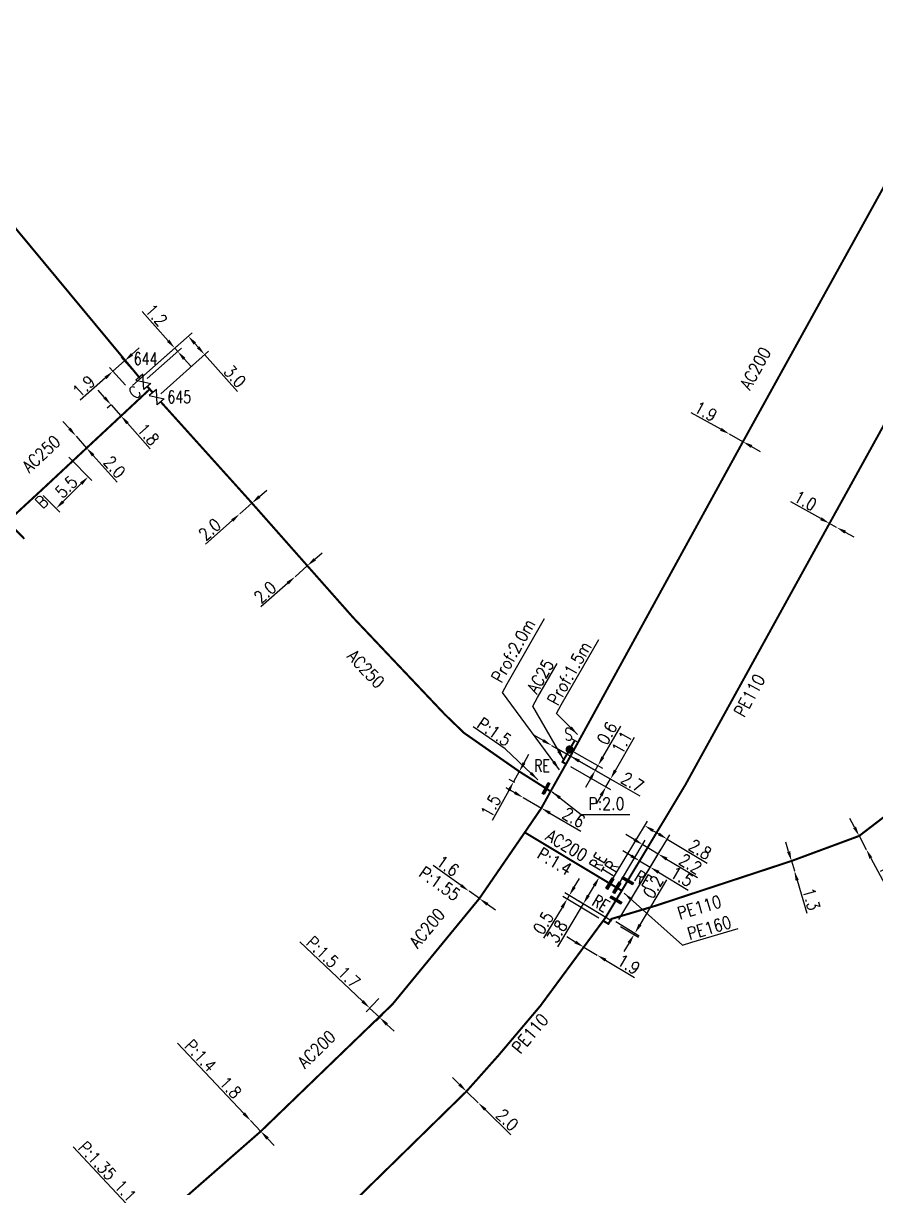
# Model space of a CAD drawing. Header units: millimetres. Extents: x 138988 to 140002, y 128990 to 130001.
# Drawn here: x 139386.3 to 139490.1, y 129332.5 to 129474.3 of the extents above; entities that cross this region are included whole.
import ezdxf
from ezdxf.enums import TextEntityAlignment as Align

# ---------------------------------------------------------------- set-up
doc = ezdxf.new("R2010")
doc.units = ezdxf.units.MM
doc.header["$PDMODE"] = 34
doc.linetypes.add('L_25_AP', pattern=[2000, 1000, 1000])
doc.linetypes.add('L_25_PE', pattern=[2000, 1000, 1000])
doc.layers.get('0').update_dxf_attribs({"linetype": 'CONTINUOUS'})
doc.layers.get('Defpoints').update_dxf_attribs({"linetype": 'CONTINUOUS'})
for name, color, linetype in [('L_150', 1, 'CONTINUOUS'), ('L_300', 7, 'CONTINUOUS'), ('L_340', 7, 'CONTINUOUS')]:
    doc.layers.add(name, color=color, linetype=linetype)
doc.styles.add('G_ROMANS', font='ROMANS.SHX', dxfattribs={"width": 0.75})
doc.styles.get("Standard").update_dxf_attribs({"font": 'romans.shx', "width": 0.85})
doc.dimstyles.get("Standard").update_dxf_attribs({"dimtxt": 1.5, "dimasz": 1.2, "dimexe": 0.625, "dimexo": 0.625, "dimgap": 0.25, "dimtad": 1, "dimdec": 1, "dimzin": 0, "dimdsep": 46, "dimtxsty": 'Standard', "dimcen": -0.5, "dimadec": 0, "dimazin": 0, "dimtfac": 1, "dimtdec": 1, "dimtmove": 0, "dimatfit": 3, "dimfxl": 0, "dimtolj": 1, "dimtzin": 0, "dimarcsym": 0})

# ---------------------------------------------------------------- blocks, each defined once
blk = doc.blocks.new('*D387')
at = {"layer": 'Defpoints', "color": 0, "linetype": 'Continuous', "transparency": 16777216}
for p in [(139447.21, 129379.97), (139447.21, 129379.97), (139449.41, 129378.69)]:
    blk.add_point(p, dxfattribs=at)
at = {"layer": 'L_150', "color": 0, "linetype": 'Continuous', "lineweight": -2, "transparency": 16777216}
for p, q in [((139446.17, 129380.57), (139445.13, 129381.17)), ((139447.21, 129379.97), (139449.41, 129378.69)), ((139450.45, 129378.09), (139454.23, 129375.89))]:
    blk.add_line(p, q, dxfattribs=at)
at = {"layer": 'L_150', "color": 0, "linetype": 'Continuous', "transparency": 16777216}
for points in [[(139446.27, 129380.74), (139446.07, 129380.4), (139447.21, 129379.97)], [(139450.55, 129378.26), (139450.35, 129377.91), (139449.41, 129378.69)]]:
    blk.add_solid(points, dxfattribs=at)
at = {"layer": 'L_150', "color": 0, "linetype": 'Continuous', "transparency": 16777216, "insert": (139453.36, 129377.55), "char_height": 1.5, "attachment_point": 5, "rotation": 329.9024}
blk.add_mtext('\\A1;2.6', dxfattribs=at)
blk = doc.blocks.new('*D389')
at = {"layer": 'Defpoints', "color": 0, "linetype": 'Continuous', "transparency": 16777216}
for p in [(139440.6, 129368.58), (139440.6, 129368.58), (139441.86, 129367.68)]:
    blk.add_point(p, dxfattribs=at)
at = {"layer": 'L_150', "color": 0, "linetype": 'Continuous', "lineweight": -2, "transparency": 16777216}
for p, q in [((139439.63, 129369.28), (139436.22, 129371.71)), ((139441.86, 129367.68), (139440.6, 129368.58)), ((139442.84, 129366.98), (139443.82, 129366.28))]:
    blk.add_line(p, q, dxfattribs=at)
at = {"layer": 'L_150', "color": 0, "linetype": 'Continuous', "transparency": 16777216}
for points in [[(139439.74, 129369.44), (139439.51, 129369.11), (139440.6, 129368.58)], [(139442.96, 129367.14), (139442.73, 129366.82), (139441.86, 129367.68)]]:
    blk.add_solid(points, dxfattribs=at)
at = {"layer": 'L_150', "color": 0, "linetype": 'Continuous', "transparency": 16777216, "insert": (139438.02, 129371.66), "char_height": 1.5, "attachment_point": 5, "rotation": 324.4654}
blk.add_mtext('\\A1;1.6', dxfattribs=at)
blk = doc.blocks.new('L_340_20')
at = {"linetype": 'Continuous'}
blk.add_hatch(color=0, dxfattribs=at).paths.add_polyline_path([(0.125, 0.75), (-0.125, 0.75), (-0.125, -0.75), (0.125, -0.75)])
at = {"color": 0, "linetype": 'Continuous'}
blk.add_lwpolyline([(-0.125, 0.75), (0.125, 0.75), (0.125, -0.75), (-0.125, -0.75)], close=True, dxfattribs=at)
at = {"color": 0, "linetype": 'Continuous', "width": 0.75}
for tag, height, flags, p in [('RE', 1.5, 8, (0, 3)), ('DEF_LEG', 1.2, 3, (0, -5)), ('DEF_COUP', 1.2, 3, (0, -7.5)), ('DEF_TYPE', 1.2, 3, (0, -10))]:
    blk.add_attdef(tag, text='', height=height, dxfattribs=dict(at, flags=flags)).set_placement(p, align=Align.MIDDLE)
blk = doc.blocks.new('*D390')
at = {"layer": 'Defpoints', "color": 0, "linetype": 'Continuous', "transparency": 16777216}
for p in [(139450.66, 129386.33), (139450.66, 129386.33), (139452.96, 129385.02)]:
    blk.add_point(p, dxfattribs=at)
at = {"layer": 'L_150', "color": 0, "linetype": 'Continuous', "lineweight": -2, "transparency": 16777216}
for p, q in [((139449.62, 129386.93), (139448.57, 129387.52)), ((139450.66, 129386.33), (139452.96, 129385.02)), ((139454, 129384.42), (139461.4, 129380.2))]:
    blk.add_line(p, q, dxfattribs=at)
at = {"layer": 'L_150', "color": 0, "linetype": 'Continuous', "transparency": 16777216}
for points in [[(139449.72, 129387.1), (139449.52, 129386.75), (139450.66, 129386.33)], [(139454.1, 129384.6), (139453.9, 129384.25), (139452.96, 129385.02)]]:
    blk.add_solid(points, dxfattribs=at)
at = {"layer": 'L_150', "color": 0, "linetype": 'Continuous', "transparency": 16777216, "insert": (139460.52, 129381.85), "char_height": 1.5, "attachment_point": 5, "rotation": 330.2748}
blk.add_mtext('\\A1;2.7', dxfattribs=at)
blk = doc.blocks.new('L_300_11')
at = {"color": 0, "linetype": 'Continuous', "const_width": 0.497, "flags": 128}
blk.add_lwpolyline([(-0.25, 0, 1), (0.25, 0, 1)], format="xyb", close=True, dxfattribs=at)
at = {"color": 0, "linetype": 'Continuous', "style": 'G_ROMANS', "width": 0.75}
blk.add_text('S', height=1.5, dxfattribs=at).set_placement((0, 1.85), align=Align.MIDDLE)
at = {"color": 0, "linetype": 'Continuous', "width": 0.75, "flags": 3}
for tag, p in [('DEF_LEG', (0, -5)), ('DEF_COUP', (0, -7.5)), ('DEF_TYPE', (0, -10))]:
    blk.add_attdef(tag, text='', height=1.2, dxfattribs=at).set_placement(p, align=Align.MIDDLE)
blk = doc.blocks.new('*D391')
at = {"layer": 'Defpoints', "color": 0, "linetype": 'Continuous', "transparency": 16777216}
for p in [(139459.2, 129368.63), (139454.51, 129367.02), (139458.52, 129364.6)]:
    blk.add_point(p, dxfattribs=at)
at = {"layer": 'L_150', "color": 0, "linetype": 'Continuous', "lineweight": -2, "transparency": 16777216}
for p, q in [((139458.66, 129368.96), (139455.93, 129370.6)), ((139455.85, 129369.25), (139455.13, 129368.05)), ((139457.99, 129364.93), (139453.98, 129367.34)), ((139454.51, 129367.02), (139451.36, 129361.78))]:
    blk.add_line(p, q, dxfattribs=at)
at = {"layer": 'L_150', "color": 0, "linetype": 'Continuous', "transparency": 16777216}
for points in [[(139455.68, 129369.35), (139456.02, 129369.14), (139456.47, 129370.27)], [(139454.96, 129368.15), (139455.3, 129367.94), (139454.51, 129367.02)]]:
    blk.add_solid(points, dxfattribs=at)
at = {"layer": 'L_150', "color": 0, "linetype": 'Continuous', "transparency": 16777216, "insert": (139451.32, 129363.65), "char_height": 1.5, "attachment_point": 5, "rotation": 58.9842}
blk.add_mtext('\\A1;3.8', dxfattribs=at)
blk = doc.blocks.new('*D392')
at = {"layer": 'Defpoints', "color": 0, "linetype": 'Continuous', "transparency": 16777216}
for p in [(139462.66, 129371.49), (139457.24, 129365.38), (139458.52, 129364.6)]:
    blk.add_point(p, dxfattribs=at)
at = {"layer": 'L_150', "color": 0, "linetype": 'Continuous', "lineweight": -2, "transparency": 16777216}
for p, q in [((139457.56, 129365.91), (139461.7, 129372.79)), ((139460.35, 129372.88), (139459.32, 129373.49)), ((139458.85, 129365.14), (139462.98, 129372.02)), ((139461.38, 129372.26), (139462.66, 129371.49)), ((139463.69, 129370.87), (139467.28, 129368.71))]:
    blk.add_line(p, q, dxfattribs=at)
at = {"layer": 'L_150', "color": 0, "linetype": 'Continuous', "transparency": 16777216}
for points in [[(139460.45, 129373.05), (139460.25, 129372.71), (139461.38, 129372.26)], [(139463.79, 129371.04), (139463.59, 129370.7), (139462.66, 129371.49)]]:
    blk.add_solid(points, dxfattribs=at)
at = {"layer": 'L_150', "color": 0, "linetype": 'Continuous', "transparency": 16777216, "insert": (139466.52, 129370.34), "char_height": 1.5, "attachment_point": 5, "rotation": 328.9842}
blk.add_mtext('\\A1;1.5', dxfattribs=at)
blk = doc.blocks.new('*D393')
at = {"layer": 'Defpoints', "color": 0, "linetype": 'Continuous', "transparency": 16777216}
for p in [(139464.73, 129374.92), (139457.75, 129369.5), (139458.52, 129364.6)]:
    blk.add_point(p, dxfattribs=at)
at = {"layer": 'L_340', "color": 0, "linetype": 'Continuous', "lineweight": -2, "transparency": 16777216}
for p, q in [((139458.07, 129370.04), (139462.32, 129377.1)), ((139463.02, 129375.94), (139463.7, 129375.54)), ((139458.85, 129365.14), (139465.05, 129375.45)), ((139464.73, 129374.92), (139469.6, 129371.99))]:
    blk.add_line(p, q, dxfattribs=at)
at = {"layer": 'L_340', "color": 0, "linetype": 'Continuous', "transparency": 16777216}
for points in [[(139463.12, 129376.11), (139462.92, 129375.77), (139461.99, 129376.56)], [(139463.8, 129375.71), (139463.6, 129375.37), (139464.73, 129374.92)]]:
    blk.add_solid(points, dxfattribs=at)
at = {"layer": 'L_340', "color": 0, "linetype": 'Continuous', "transparency": 16777216, "insert": (139468.76, 129373.66), "char_height": 1.5, "attachment_point": 5, "rotation": 328.9842}
blk.add_mtext('\\A1;2.8', dxfattribs=at)
blk = doc.blocks.new('*D394')
at = {"layer": 'Defpoints', "color": 0, "linetype": 'Continuous', "transparency": 16777216}
for p in [(139463.64, 129373.11), (139458.6, 129368.99), (139458.52, 129364.6)]:
    blk.add_point(p, dxfattribs=at)
at = {"layer": 'L_340', "color": 0, "linetype": 'Continuous', "lineweight": -2, "transparency": 16777216}
for p, q in [((139458.92, 129369.53), (139462.07, 129374.78)), ((139460.72, 129374.86), (139459.7, 129375.48)), ((139461.75, 129374.24), (139463.64, 129373.11)), ((139458.85, 129365.14), (139463.96, 129373.64)), ((139464.67, 129372.49), (139468.41, 129370.24))]:
    blk.add_line(p, q, dxfattribs=at)
at = {"layer": 'L_340', "color": 0, "linetype": 'Continuous', "transparency": 16777216}
for points in [[(139460.83, 129375.03), (139460.62, 129374.69), (139461.75, 129374.24)], [(139464.77, 129372.66), (139464.56, 129372.32), (139463.64, 129373.11)]]:
    blk.add_solid(points, dxfattribs=at)
at = {"layer": 'L_340', "color": 0, "linetype": 'Continuous', "transparency": 16777216, "insert": (139467.57, 129371.91), "char_height": 1.5, "attachment_point": 5, "rotation": 328.9842}
blk.add_mtext('\\A1;2.2', dxfattribs=at)
blk = doc.blocks.new('L_340_19')
at = {"linetype": 'Continuous'}
blk.add_hatch(color=0, dxfattribs=at).paths.add_polyline_path([(0.125, 0.75), (-0.125, 0.75), (-0.125, -0.75), (0.125, -0.75)])
at = {"color": 0, "linetype": 'Continuous'}
blk.add_lwpolyline([(-0.125, 0.75), (0.125, 0.75), (0.125, -0.75), (-0.125, -0.75)], close=True, dxfattribs=at)
at = {"color": 0, "linetype": 'Continuous', "width": 0.75}
for tag, height, flags, p in [('TR', 1.5, 8, (0, 3)), ('DEF_LEG', 1.2, 3, (0, -5)), ('DEF_COUP', 1.2, 3, (0, -7.5)), ('DEF_TYPE', 1.2, 3, (0, -10))]:
    blk.add_attdef(tag, text='', height=height, dxfattribs=dict(at, flags=flags)).set_placement(p, align=Align.MIDDLE)
blk = doc.blocks.new('*D395')
at = {"layer": 'Defpoints', "color": 0, "linetype": 'Continuous', "transparency": 16777216}
for p in [(139454.57, 129361.76), (139456.2, 129360.79), (139456.2, 129360.79)]:
    blk.add_point(p, dxfattribs=at)
at = {"layer": 'L_150', "color": 0, "linetype": 'Continuous', "lineweight": -2, "transparency": 16777216}
for p, q in [((139453.54, 129362.38), (139452.52, 129363)), ((139454.57, 129361.76), (139456.2, 129360.79)), ((139457.23, 129360.17), (139460.77, 129358.04))]:
    blk.add_line(p, q, dxfattribs=at)
at = {"layer": 'L_150', "color": 0, "linetype": 'Continuous', "transparency": 16777216}
for points in [[(139453.65, 129362.55), (139453.44, 129362.21), (139454.57, 129361.76)], [(139457.33, 129360.34), (139457.13, 129360), (139456.2, 129360.79)]]:
    blk.add_solid(points, dxfattribs=at)
at = {"layer": 'L_150', "color": 0, "linetype": 'Continuous', "transparency": 16777216, "insert": (139460.03, 129359.66), "char_height": 1.5, "attachment_point": 5, "rotation": 329.0312}
blk.add_mtext('\\A1;1.9', dxfattribs=at)
blk = doc.blocks.new('*D396')
at = {"layer": 'Defpoints', "color": 0, "linetype": 'Continuous', "transparency": 16777216}
for p in [(139452.8, 129368.04), (139456.94, 129364.97), (139458.52, 129364.6)]:
    blk.add_point(p, dxfattribs=at)
at = {"layer": 'L_150', "color": 0, "linetype": 'Continuous', "lineweight": -2, "transparency": 16777216}
for p, q in [((139453.42, 129369.07), (139454.04, 129370.1)), ((139456.41, 129365.29), (139452.01, 129367.94)), ((139457.99, 129364.93), (139452.27, 129368.37)), ((139452.8, 129368.04), (139452.55, 129367.61)), ((139451.93, 129366.59), (139449.68, 129362.84))]:
    blk.add_line(p, q, dxfattribs=at)
at = {"layer": 'L_150', "color": 0, "linetype": 'Continuous', "transparency": 16777216}
for points in [[(139453.25, 129369.17), (139453.59, 129368.97), (139452.8, 129368.04)], [(139451.76, 129366.69), (139452.1, 129366.48), (139452.55, 129367.61)]]:
    blk.add_solid(points, dxfattribs=at)
at = {"layer": 'L_150', "color": 0, "linetype": 'Continuous', "transparency": 16777216, "insert": (139449.64, 129364.71), "char_height": 1.5, "attachment_point": 5, "rotation": 58.9842}
blk.add_mtext('\\A1;0.5', dxfattribs=at)
blk = doc.blocks.new('*D397')
at = {"layer": 'Defpoints', "color": 0, "linetype": 'Continuous', "transparency": 16777216}
for p in [(139457.93, 129365.19), (139458.52, 129364.6), (139460.7, 129363.29)]:
    blk.add_point(p, dxfattribs=at)
at = {"layer": 'L_150', "color": 0, "linetype": 'Continuous', "lineweight": -2, "transparency": 16777216}
for p, q in [((139461.43, 129364.49), (139464.7, 129369.94)), ((139458.47, 129364.87), (139461.34, 129363.14)), ((139459.06, 129364.28), (139461.24, 129362.97)), ((139460.7, 129363.29), (139460.81, 129363.47)), ((139460.09, 129362.27), (139459.47, 129361.24))]:
    blk.add_line(p, q, dxfattribs=at)
at = {"layer": 'L_150', "color": 0, "linetype": 'Continuous', "transparency": 16777216}
for points in [[(139461.25, 129364.6), (139461.6, 129364.39), (139460.81, 129363.47)], [(139459.91, 129362.37), (139460.26, 129362.16), (139460.7, 129363.29)]]:
    blk.add_solid(points, dxfattribs=at)
at = {"layer": 'L_150', "color": 0, "linetype": 'Continuous', "transparency": 16777216, "insert": (139463.03, 129369.1), "char_height": 1.5, "attachment_point": 5, "rotation": 58.9842}
blk.add_mtext('\\A1;0.2', dxfattribs=at)
blk = doc.blocks.new('*D512')
at = {"layer": 'Defpoints', "color": 0, "linetype": 'Continuous', "transparency": 16777216}
for p in [(139472.31, 129424.25), (139472.31, 129424.25), (139473.96, 129423.32)]:
    blk.add_point(p, dxfattribs=at)
at = {"layer": 'L_150', "color": 0, "linetype": 'Continuous', "lineweight": -2, "transparency": 16777216}
for p, q in [((139471.26, 129424.83), (139467.66, 129426.85)), ((139473.96, 129423.32), (139472.31, 129424.25)), ((139475.01, 129422.73), (139476.06, 129422.14))]:
    blk.add_line(p, q, dxfattribs=at)
at = {"layer": 'L_150', "color": 0, "linetype": 'Continuous', "transparency": 16777216}
for points in [[(139471.36, 129425.01), (139471.16, 129424.66), (139472.31, 129424.25)], [(139475.11, 129422.91), (139474.91, 129422.56), (139473.96, 129423.32)]]:
    blk.add_solid(points, dxfattribs=at)
at = {"layer": 'L_150', "color": 0, "linetype": 'Continuous', "transparency": 16777216, "insert": (139469.43, 129427.01), "char_height": 1.5, "attachment_point": 5, "rotation": 330.7256}
blk.add_mtext('\\A1;1.9', dxfattribs=at)
blk = doc.blocks.new('*D513')
at = {"layer": 'Defpoints', "color": 0, "linetype": 'Continuous', "transparency": 16777216}
for p in [(139450.66, 129386.33), (139452.85, 129385.83), (139455.98, 129383.29)]:
    blk.add_point(p, dxfattribs=at)
at = {"layer": 'L_300', "color": 0, "linetype": 'Continuous', "lineweight": -2, "transparency": 16777216}
for p, q in [((139456.9, 129384.9), (139459.07, 129388.69)), ((139451.2, 129386.02), (139456.53, 129382.98)), ((139453.39, 129385.52), (139456.85, 129383.55)), ((139455.98, 129383.29), (139456.3, 129383.86)), ((139455.39, 129382.25), (139454.79, 129381.21))]:
    blk.add_line(p, q, dxfattribs=at)
at = {"layer": 'L_300', "color": 0, "linetype": 'Continuous', "transparency": 16777216}
for points in [[(139456.73, 129385), (139457.07, 129384.8), (139456.3, 129383.86)], [(139455.21, 129382.35), (139455.56, 129382.15), (139455.98, 129383.29)]]:
    blk.add_solid(points, dxfattribs=at)
at = {"layer": 'L_300', "color": 0, "linetype": 'Continuous', "transparency": 16777216, "insert": (139457.41, 129387.81), "char_height": 1.5, "attachment_point": 5, "rotation": 60.2748}
blk.add_mtext('\\A1;0.6', dxfattribs=at)
blk = doc.blocks.new('*D534')
at = {"layer": 'Defpoints', "color": 0, "linetype": 'Continuous', "transparency": 16777216}
for p in [(139450.66, 129386.33), (139452.42, 129384.06), (139457.83, 129382.24)]:
    blk.add_point(p, dxfattribs=at)
at = {"layer": 'L_150', "color": 0, "linetype": 'Continuous', "lineweight": -2, "transparency": 16777216}
for p, q in [((139458.42, 129383.28), (139460.74, 129387.33)), ((139451.2, 129386.02), (139458.37, 129381.93)), ((139452.96, 129383.75), (139457.83, 129380.97)), ((139457.28, 129381.28), (139457.83, 129382.24)), ((139456.69, 129380.24), (139456.09, 129379.2))]:
    blk.add_line(p, q, dxfattribs=at)
at = {"layer": 'L_150', "color": 0, "linetype": 'Continuous', "transparency": 16777216}
for points in [[(139458.25, 129383.38), (139458.6, 129383.18), (139457.83, 129382.24)], [(139456.51, 129380.34), (139456.86, 129380.14), (139457.28, 129381.28)]]:
    blk.add_solid(points, dxfattribs=at)
at = {"layer": 'L_150', "color": 0, "linetype": 'Continuous', "transparency": 16777216, "insert": (139459.22, 129386.69), "char_height": 1.5, "attachment_point": 5, "rotation": 60.2748}
blk.add_mtext('\\A1;1.1', dxfattribs=at)
blk = doc.blocks.new('L_340_07')
at = {"color": 0, "linetype": 'Continuous', "const_width": 0.25, "flags": 128}
blk.add_lwpolyline([(0, 0), (1.25, 0)], dxfattribs=at)
at = {"color": 0, "linetype": 'Continuous', "flags": 128}
blk.add_lwpolyline([(1.25, -0.5), (1.25, 0.5)], dxfattribs=at)
at = {"color": 0, "linetype": 'Continuous', "style": 'G_ROMANS', "width": 0.75, "flags": 3}
for tag, p in [('DEF_LEG', (0.72, -3.47)), ('DEF_COUP', (0.72, -5.97)), ('DEF_TYPE', (0.72, -8.47))]:
    blk.add_attdef(tag, text='', height=1.2, dxfattribs=at).set_placement(p, align=Align.MIDDLE)
blk = doc.blocks.new('*D535')
at = {"layer": 'Defpoints', "color": 0, "linetype": 'Continuous', "transparency": 16777216}
for p in [(139484.5, 129413.37), (139485.37, 129412.88), (139485.37, 129412.88)]:
    blk.add_point(p, dxfattribs=at)
at = {"layer": 'L_150', "color": 0, "linetype": 'Continuous', "lineweight": -2, "transparency": 16777216}
for p, q in [((139483.45, 129413.95), (139479.78, 129415.98)), ((139485.37, 129412.88), (139484.5, 129413.37)), ((139486.42, 129412.3), (139487.47, 129411.72))]:
    blk.add_line(p, q, dxfattribs=at)
at = {"layer": 'L_150', "color": 0, "linetype": 'Continuous', "transparency": 16777216}
for points in [[(139483.54, 129414.12), (139483.35, 129413.77), (139484.5, 129413.37)], [(139486.52, 129412.48), (139486.32, 129412.13), (139485.37, 129412.88)]]:
    blk.add_solid(points, dxfattribs=at)
at = {"layer": 'L_150', "color": 0, "linetype": 'Continuous', "transparency": 16777216, "insert": (139481.57, 129416.13), "char_height": 1.5, "attachment_point": 5, "rotation": 331.015}
blk.add_mtext('\\A1;1.0', dxfattribs=at)
blk = doc.blocks.new('*D1125')
at = {"layer": 'Defpoints', "color": 0, "linetype": 'Continuous', "transparency": 16777216}
for p in [(139479.87, 129372.25), (139480.22, 129371.05), (139480.22, 129371.05)]:
    blk.add_point(p, dxfattribs=at)
at = {"layer": 'L_150', "color": 0, "linetype": 'Continuous', "lineweight": -2, "transparency": 16777216}
for p, q in [((139479.52, 129373.4), (139479.18, 129374.55)), ((139479.87, 129372.25), (139480.22, 129371.05)), ((139480.56, 129369.9), (139481.76, 129365.89))]:
    blk.add_line(p, q, dxfattribs=at)
at = {"layer": 'L_150', "color": 0, "linetype": 'Continuous', "transparency": 16777216}
for points in [[(139479.72, 129373.46), (139479.33, 129373.34), (139479.87, 129372.25)], [(139480.76, 129369.96), (139480.37, 129369.84), (139480.22, 129371.05)]]:
    blk.add_solid(points, dxfattribs=at)
at = {"layer": 'L_150', "color": 0, "linetype": 'Continuous', "transparency": 16777216, "insert": (139482.29, 129367.6), "char_height": 1.5, "attachment_point": 5, "rotation": 286.5522}
blk.add_mtext('\\A1;1.3', dxfattribs=at)
blk = doc.blocks.new('*D1130')
at = {"layer": 'Defpoints', "color": 0, "linetype": 'Continuous', "transparency": 16777216}
for p in [(139488.11, 129375.3), (139488.98, 129373.66), (139488.98, 129373.66)]:
    blk.add_point(p, dxfattribs=at)
at = {"layer": 'L_150', "color": 0, "linetype": 'Continuous', "lineweight": -2, "transparency": 16777216}
for p, q in [((139487.55, 129376.36), (139486.99, 129377.42)), ((139488.11, 129375.3), (139488.98, 129373.66)), ((139489.54, 129372.6), (139491.51, 129368.89))]:
    blk.add_line(p, q, dxfattribs=at)
at = {"layer": 'L_150', "color": 0, "linetype": 'Continuous', "transparency": 16777216}
for points in [[(139487.73, 129376.45), (139487.37, 129376.26), (139488.11, 129375.3)], [(139489.72, 129372.7), (139489.37, 129372.51), (139488.98, 129373.66)]]:
    blk.add_solid(points, dxfattribs=at)
at = {"layer": 'L_150', "color": 0, "linetype": 'Continuous', "transparency": 16777216, "insert": (139491.71, 129370.65), "char_height": 1.5, "attachment_point": 5, "rotation": 297.9752}
blk.add_mtext('\\A1;1.9', dxfattribs=at)
blk = doc.blocks.new('*D1170')
at = {"layer": 'Defpoints', "color": 0, "linetype": 'Continuous', "transparency": 16777216}
for p in [(139414, 129340.63), (139414, 129340.63), (139415.24, 129339.32)]:
    blk.add_point(p, dxfattribs=at)
at = {"layer": 'L_150', "color": 0, "linetype": 'Continuous', "lineweight": -2, "transparency": 16777216}
for p, q in [((139413.18, 129341.5), (139405.08, 129350.06)), ((139415.24, 129339.32), (139414, 129340.63)), ((139416.06, 129338.45), (139416.89, 129337.58))]:
    blk.add_line(p, q, dxfattribs=at)
at = {"layer": 'L_150', "color": 0, "linetype": 'Continuous', "transparency": 16777216}
for points in [[(139413.32, 129341.64), (139413.03, 129341.36), (139414, 129340.63)], [(139416.21, 129338.59), (139415.92, 129338.31), (139415.24, 129339.32)]]:
    blk.add_solid(points, dxfattribs=at)
at = {"layer": 'L_150', "color": 0, "linetype": 'Continuous', "transparency": 16777216, "insert": (139409.44, 129346.9), "char_height": 1.5, "attachment_point": 5, "rotation": 313.4125}
blk.add_mtext('\\A1;P:1.4  1.8', dxfattribs=at)
blk = doc.blocks.new('*D1171')
at = {"layer": 'Defpoints', "color": 0, "linetype": 'Continuous', "transparency": 16777216}
for p in [(139430.04, 129355.97), (139428.5, 129354.34), (139431.28, 129354.8)]:
    blk.add_point(p, dxfattribs=at)
at = {"layer": 'L_150', "color": 0, "linetype": 'Continuous', "lineweight": -2, "transparency": 16777216}
for p, q in [((139427.63, 129355.17), (139420, 129362.39)), ((139429.61, 129355.51), (139428.07, 129353.89)), ((139429.73, 129353.17), (139428.5, 129354.34)), ((139430.85, 129354.34), (139429.3, 129352.72)), ((139430.61, 129352.35), (139431.48, 129351.52))]:
    blk.add_line(p, q, dxfattribs=at)
at = {"layer": 'L_150', "color": 0, "linetype": 'Continuous', "transparency": 16777216}
for points in [[(139427.77, 129355.31), (139427.49, 129355.02), (139428.5, 129354.34)], [(139430.74, 129352.49), (139430.47, 129352.2), (139429.73, 129353.17)]]:
    blk.add_solid(points, dxfattribs=at)
at = {"layer": 'L_150', "color": 0, "linetype": 'Continuous', "transparency": 16777216, "insert": (139424.07, 129359.92), "char_height": 1.5, "attachment_point": 5, "rotation": 316.5497}
blk.add_mtext('\\A1;P:1.5 1.7', dxfattribs=at)
blk = doc.blocks.new('*D1172')
at = {"layer": 'Defpoints', "color": 0, "linetype": 'Continuous', "transparency": 16777216}
for p in [(139440.29, 129344.19), (139441.72, 129342.8), (139441.72, 129342.8)]:
    blk.add_point(p, dxfattribs=at)
at = {"layer": 'L_150', "color": 0, "linetype": 'Continuous', "lineweight": -2, "transparency": 16777216}
for p, q in [((139439.43, 129345.03), (139438.57, 129345.87)), ((139440.29, 129344.19), (139441.72, 129342.8)), ((139442.58, 129341.96), (139445.71, 129338.91))]:
    blk.add_line(p, q, dxfattribs=at)
at = {"layer": 'L_150', "color": 0, "linetype": 'Continuous', "transparency": 16777216}
for points in [[(139439.57, 129345.18), (139439.29, 129344.89), (139440.29, 129344.19)], [(139442.72, 129342.1), (139442.44, 129341.82), (139441.72, 129342.8)]]:
    blk.add_solid(points, dxfattribs=at)
at = {"layer": 'L_150', "color": 0, "linetype": 'Continuous', "transparency": 16777216, "insert": (139445.27, 129340.73), "char_height": 1.5, "attachment_point": 5, "rotation": 315.7354}
blk.add_mtext('\\A1;2.0', dxfattribs=at)
blk = doc.blocks.new('*D1185')
at = {"layer": 'Defpoints', "color": 0, "linetype": 'Continuous', "transparency": 16777216}
for p in [(139400.97, 129328.28), (139400.97, 129328.28), (139401.72, 129327.48)]:
    blk.add_point(p, dxfattribs=at)
at = {"layer": 'L_150', "color": 0, "linetype": 'Continuous', "lineweight": -2, "transparency": 16777216}
for p, q in [((139400.15, 129329.16), (139392.38, 129337.44)), ((139401.72, 129327.48), (139400.97, 129328.28)), ((139402.54, 129326.6), (139403.36, 129325.73))]:
    blk.add_line(p, q, dxfattribs=at)
at = {"layer": 'L_150', "color": 0, "linetype": 'Continuous', "transparency": 16777216}
for points in [[(139400.29, 129329.29), (139400, 129329.02), (139400.97, 129328.28)], [(139402.69, 129326.74), (139402.4, 129326.47), (139401.72, 129327.48)]]:
    blk.add_solid(points, dxfattribs=at)
at = {"layer": 'L_150', "color": 0, "linetype": 'Continuous', "transparency": 16777216, "insert": (139396.58, 129334.42), "char_height": 1.5, "attachment_point": 5, "rotation": 313.1783}
blk.add_mtext('\\A1;P:1.35 1.1', dxfattribs=at)
blk = doc.blocks.new('*D586')
at = {"layer": 'Defpoints', "color": 0, "linetype": 'Continuous', "transparency": 16777216}
for p in [(139446.72, 129383.15), (139446.02, 129381.88), (139446.71, 129381.5)]:
    blk.add_point(p, dxfattribs=at)
at = {"layer": 'L_150', "color": 0, "linetype": 'Continuous', "lineweight": -2, "transparency": 16777216}
for p, q in [((139447.31, 129384.2), (139447.89, 129385.25)), ((139446.72, 129383.15), (139446.02, 129381.88)), ((139446.16, 129381.8), (139445.48, 129382.18)), ((139445.44, 129380.83), (139443.41, 129377.17))]:
    blk.add_line(p, q, dxfattribs=at)
at = {"layer": 'L_150', "color": 0, "linetype": 'Continuous', "transparency": 16777216}
for points in [[(139447.13, 129384.3), (139447.48, 129384.1), (139446.72, 129383.15)], [(139445.27, 129380.93), (139445.62, 129380.73), (139446.02, 129381.88)]]:
    blk.add_solid(points, dxfattribs=at)
at = {"layer": 'L_150', "color": 0, "linetype": 'Continuous', "transparency": 16777216, "insert": (139443.26, 129378.96), "char_height": 1.5, "attachment_point": 5, "rotation": 61.0175}
blk.add_mtext('\\A1;1.5', dxfattribs=at)
blk = doc.blocks.new('*D587')
at = {"layer": 'Defpoints', "color": 0, "linetype": 'Continuous', "transparency": 16777216}
for p in [(139420.91, 129408.21), (139419.42, 129406.88), (139419.42, 129406.88)]:
    blk.add_point(p, dxfattribs=at)
at = {"layer": 'L_150', "color": 0, "linetype": 'Continuous', "lineweight": -2, "transparency": 16777216}
for p, q in [((139421.81, 129409), (139422.71, 129409.8)), ((139420.91, 129408.21), (139419.42, 129406.88)), ((139418.52, 129406.09), (139415.24, 129403.19))]:
    blk.add_line(p, q, dxfattribs=at)
at = {"layer": 'L_150', "color": 0, "linetype": 'Continuous', "transparency": 16777216}
for points in [[(139421.68, 129409.15), (139421.95, 129408.85), (139420.91, 129408.21)], [(139418.38, 129406.24), (139418.65, 129405.94), (139419.42, 129406.88)]]:
    blk.add_solid(points, dxfattribs=at)
at = {"layer": 'L_150', "color": 0, "linetype": 'Continuous', "transparency": 16777216, "insert": (139415.77, 129404.99), "char_height": 1.5, "attachment_point": 5, "rotation": 41.4608}
blk.add_mtext('\\A1;2.0', dxfattribs=at)
blk = doc.blocks.new('*D588')
at = {"layer": 'Defpoints', "color": 0, "linetype": 'Continuous', "transparency": 16777216}
for p in [(139414.17, 129415.84), (139412.67, 129414.52), (139412.67, 129414.52)]:
    blk.add_point(p, dxfattribs=at)
at = {"layer": 'L_150', "color": 0, "linetype": 'Continuous', "lineweight": -2, "transparency": 16777216}
for p, q in [((139415.07, 129416.64), (139415.97, 129417.43)), ((139414.17, 129415.84), (139412.67, 129414.52)), ((139411.77, 129413.72), (139408.49, 129410.83))]:
    blk.add_line(p, q, dxfattribs=at)
at = {"layer": 'L_150', "color": 0, "linetype": 'Continuous', "transparency": 16777216}
for points in [[(139414.93, 129416.79), (139415.2, 129416.49), (139414.17, 129415.84)], [(139411.64, 129413.87), (139411.9, 129413.57), (139412.67, 129414.52)]]:
    blk.add_solid(points, dxfattribs=at)
at = {"layer": 'L_150', "color": 0, "linetype": 'Continuous', "transparency": 16777216, "insert": (139409.02, 129412.63), "char_height": 1.5, "attachment_point": 5, "rotation": 41.4651}
blk.add_mtext('\\A1;2.0', dxfattribs=at)
blk = doc.blocks.new('*D600')
at = {"layer": 'Defpoints', "color": 0, "linetype": 'Continuous', "transparency": 16777216}
for p in [(139392.74, 129424.01), (139392.74, 129424.01), (139394.03, 129422.55)]:
    blk.add_point(p, dxfattribs=at)
at = {"layer": 'L_150', "color": 0, "linetype": 'Continuous', "lineweight": -2, "transparency": 16777216}
for p, q in [((139391.94, 129424.91), (139391.14, 129425.8)), ((139392.74, 129424.01), (139394.03, 129422.55)), ((139394.83, 129421.66), (139397.74, 129418.39))]:
    blk.add_line(p, q, dxfattribs=at)
at = {"layer": 'L_150', "color": 0, "linetype": 'Continuous', "transparency": 16777216}
for points in [[(139392.09, 129425.04), (139391.79, 129424.78), (139392.74, 129424.01)], [(139394.98, 129421.79), (139394.68, 129421.52), (139394.03, 129422.55)]]:
    blk.add_solid(points, dxfattribs=at)
at = {"layer": 'L_150', "color": 0, "linetype": 'Continuous', "transparency": 16777216, "insert": (139397.43, 129420.24), "char_height": 1.5, "attachment_point": 5, "rotation": 311.6516}
blk.add_mtext('\\A1;2.0', dxfattribs=at)
blk = doc.blocks.new('*D601')
at = {"layer": 'Defpoints', "color": 0, "linetype": 'Continuous', "transparency": 16777216}
for p in [(139397.49, 129428.24), (139397.01, 129427.81), (139398.69, 129426.89)]:
    blk.add_point(p, dxfattribs=at)
at = {"layer": 'L_150', "color": 0, "linetype": 'Continuous', "lineweight": -2, "transparency": 16777216}
for p, q in [((139396.21, 129428.71), (139395.42, 129429.61)), ((139397.02, 129427.82), (139396.55, 129427.4)), ((139397.01, 129427.81), (139398.21, 129426.47)), ((139398.22, 129426.48), (139397.74, 129426.05)), ((139399.01, 129425.57), (139401.79, 129422.44))]:
    blk.add_line(p, q, dxfattribs=at)
at = {"layer": 'L_150', "color": 0, "linetype": 'Continuous', "transparency": 16777216}
for points in [[(139396.36, 129428.84), (139396.07, 129428.58), (139397.01, 129427.81)], [(139399.16, 129425.7), (139398.86, 129425.44), (139398.21, 129426.47)]]:
    blk.add_solid(points, dxfattribs=at)
at = {"layer": 'L_150', "color": 0, "linetype": 'Continuous', "transparency": 16777216, "insert": (139401.54, 129424.22), "char_height": 1.5, "attachment_point": 5, "rotation": 311.6516}
blk.add_mtext('\\A1;1.8', dxfattribs=at)
blk = doc.blocks.new('*D602')
at = {"layer": 'Defpoints', "color": 0, "linetype": 'Continuous', "transparency": 16777216}
for p in [(139404.77, 129434.71), (139399.17, 129429.73), (139400.94, 129430.6)]:
    blk.add_point(p, dxfattribs=at)
at = {"layer": 'L_300', "color": 0, "linetype": 'Continuous', "lineweight": -2, "transparency": 16777216}
for p, q in [((139403.97, 129435.61), (139400.78, 129439.19)), ((139399.63, 129430.15), (139405.23, 129435.13)), ((139401.4, 129431.02), (139405.58, 129434.73)), ((139405.12, 129434.32), (139404.77, 129434.71)), ((139405.91, 129433.42), (139406.71, 129432.53))]:
    blk.add_line(p, q, dxfattribs=at)
at = {"layer": 'L_300', "color": 0, "linetype": 'Continuous', "transparency": 16777216}
for points in [[(139404.12, 129435.74), (139403.82, 129435.47), (139404.77, 129434.71)], [(139406.06, 129433.55), (139405.76, 129433.29), (139405.12, 129434.32)]]:
    blk.add_solid(points, dxfattribs=at)
at = {"layer": 'L_300', "color": 0, "linetype": 'Continuous', "transparency": 16777216, "insert": (139402.52, 129438.74), "char_height": 1.5, "attachment_point": 5, "rotation": 311.6516}
blk.add_mtext('\\A1;1.2', dxfattribs=at)
blk = doc.blocks.new('L_300_03')
at = {"color": 0, "linetype": 'Continuous', "flags": 128}
blk.add_lwpolyline([(-1, 0.75), (1, -0.75), (1, 0.75), (-1, -0.75), (-1, 0.75)], dxfattribs=at)
at = {"color": 0, "linetype": 'Continuous', "width": 0.75}
blk.add_attdef('NUM', text='', height=1.5, dxfattribs=at).set_placement((0, 2.1), align=Align.MIDDLE_CENTER)
at = {"color": 0, "linetype": 'Continuous', "width": 0.75, "flags": 3}
for tag, p in [('DEF_LEG', (0, -5)), ('DEF_COUP', (0, -7.5)), ('DEF_TYPE', (0, -10))]:
    blk.add_attdef(tag, text='', height=1.2, dxfattribs=at).set_placement(p, align=Align.MIDDLE)
blk = doc.blocks.new('*D603')
at = {"layer": 'Defpoints', "color": 0, "linetype": 'Continuous', "transparency": 16777216}
for p in [(139406.41, 129436.17), (139399.17, 129429.73), (139402.58, 129428.75)]:
    blk.add_point(p, dxfattribs=at)
at = {"layer": 'L_300', "color": 0, "linetype": 'Continuous', "lineweight": -2, "transparency": 16777216}
for p, q in [((139399.63, 129430.15), (139406.88, 129436.59)), ((139407.21, 129435.28), (139407.61, 129434.83)), ((139403.05, 129429.17), (139408.87, 129434.35)), ((139408.4, 129433.93), (139412.4, 129429.43))]:
    blk.add_line(p, q, dxfattribs=at)
at = {"layer": 'L_300', "color": 0, "linetype": 'Continuous', "transparency": 16777216}
for points in [[(139407.36, 129435.41), (139407.06, 129435.14), (139406.41, 129436.17)], [(139407.75, 129434.96), (139407.46, 129434.7), (139408.4, 129433.93)]]:
    blk.add_solid(points, dxfattribs=at)
at = {"layer": 'L_300', "color": 0, "linetype": 'Continuous', "transparency": 16777216, "insert": (139412.1, 129431.28), "char_height": 1.5, "attachment_point": 5, "rotation": 311.6541}
blk.add_mtext('\\A1;3.0', dxfattribs=at)
blk = doc.blocks.new('*D604')
at = {"layer": 'Defpoints', "color": 0, "linetype": 'Continuous', "transparency": 16777216}
for p in [(139391.42, 129421.88), (139394.23, 129419.05), (139388.31, 129417.21)]:
    blk.add_point(p, dxfattribs=at)
at = {"layer": 'L_150', "color": 0, "linetype": 'Continuous', "lineweight": -2, "transparency": 16777216}
for p, q in [((139391.86, 129421.44), (139394.66, 129418.6)), ((139391.17, 129416.03), (139393.37, 129418.21)), ((139388.75, 129416.77), (139390.75, 129414.74))]:
    blk.add_line(p, q, dxfattribs=at)
at = {"layer": 'L_150', "color": 0, "linetype": 'Continuous', "transparency": 16777216}
for points in [[(139393.23, 129418.35), (139393.51, 129418.06), (139394.23, 129419.05)], [(139391.03, 129416.17), (139391.31, 129415.88), (139390.31, 129415.18)]]:
    blk.add_solid(points, dxfattribs=at)
at = {"layer": 'L_150', "color": 0, "linetype": 'Continuous', "transparency": 16777216, "insert": (139391.56, 129417.82), "char_height": 1.5, "attachment_point": 5, "rotation": 44.6556}
blk.add_mtext('\\A1;5.5', dxfattribs=at)
blk = doc.blocks.new('*D606')
at = {"layer": 'Defpoints', "color": 0, "linetype": 'Continuous', "transparency": 16777216}
for p in [(139397.24, 129431.9), (139399.17, 129429.73), (139400.94, 129430.6)]:
    blk.add_point(p, dxfattribs=at)
at = {"layer": 'L_300', "color": 0, "linetype": 'Continuous', "lineweight": -2, "transparency": 16777216}
for p, q in [((139399.55, 129433.96), (139400.45, 129434.76)), ((139398.75, 129430.2), (139396.82, 129432.37)), ((139398.66, 129433.16), (139397.24, 129431.9)), ((139400.52, 129431.07), (139398.24, 129433.63)), ((139396.34, 129431.1), (139393.25, 129428.36))]:
    blk.add_line(p, q, dxfattribs=at)
at = {"layer": 'L_300', "color": 0, "linetype": 'Continuous', "transparency": 16777216}
for points in [[(139399.42, 129434.11), (139399.69, 129433.81), (139398.66, 129433.16)], [(139396.21, 129431.25), (139396.47, 129430.95), (139397.24, 129431.9)]]:
    blk.add_solid(points, dxfattribs=at)
at = {"layer": 'L_300', "color": 0, "linetype": 'Continuous', "transparency": 16777216, "insert": (139393.68, 129430.08), "char_height": 1.5, "attachment_point": 5, "rotation": 41.6516}
blk.add_mtext('\\A1;1.9', dxfattribs=at)

msp = doc.modelspace()

# ---------------------------------------------------------------- linework, layer by layer
at = {"layer": 'L_150', "linetype": 'L_25_AP', "const_width": 0.25, "flags": 128}
msp.add_lwpolyline([(139668.96, 129658.17), (139641.87, 129634.47), (139631.05, 129625.35), (139627.08, 129622.04), (139625.77, 129621.43), (139616.09, 129617), (139597.17, 129608.82), (139597.17, 129608.82), (139597.05, 129608.08), (139595.61, 129601.47), (139595.49, 129600.92), (139597.3, 129598.19), (139597.65, 129596.91), (139597.44, 129596.7), (139597.44, 129596.7), (139591.05, 129590.2), (139581.42, 129580.22), (139581.42, 129580.22, 0.007098), (139562.62, 129559.51), (139541.69, 129534.55), (139541.82, 129533.41), (139540.29, 129531.56), (139531.77, 129520.1), (139515.27, 129495.39), (139498.19, 129467.17), (139473.96, 129423.32), (139452.9, 129384.92), (139450.53, 129380.72), (139449.41, 129378.69), (139447.39, 129375.73), (139441.86, 129367.68), (139431.28, 129354.8), (139431.28, 129354.8), (139415.24, 129339.32), (139401.72, 129327.48), (139397.3, 129323.6), (139396.92, 129323.27), (139395.44, 129321.86), (139388.63, 129315.35), (139373.42, 129300.72), (139369.31, 129297.31), (139352.3, 129283.18), (139338.03, 129270.57), (139335.8, 129268.6)], format="xyb", dxfattribs=at)
for points in [[(139400.44, 129431.16), (139367.37, 129471.02), (139346.41, 129496.45), (139346.21, 129496.67), (139341.98, 129501.43), (139330.67, 129514.45), (139289.41, 129561.89), (139235.87, 129622.14), (139233.39, 129624.48), (139226.55, 129631.78), (139227, 129632.23), (139232.52, 129632.28), (139232.88, 129632.45), (139234.08, 129632.44)], [(139401.43, 129430.04), (139401.72, 129429.72)], [(139403.06, 129428.18), (139414.17, 129415.84), (139420.91, 129408.21), (139426.49, 129401.9), (139437.66, 129390.1), (139439.99, 129387.85), (139446.72, 129383.15), (139449.99, 129381.08)], [(139449.99, 129381.08), (139450.53, 129380.72)], [(139457.75, 129369.5), (139455.49, 129370.86), (139447.39, 129375.73)], [(139458.49, 129369.06), (139457.75, 129369.5)]]:
    msp.add_lwpolyline(points, dxfattribs=at)
at = {"layer": 'L_150', "linetype": 'L_25_PE', "const_width": 0.25, "flags": 128}
for points in [[(139456.94, 129364.97), (139457.57, 129364.59), (139457.93, 129365.19), (139463.2, 129366.76), (139479.87, 129372.25), (139488.11, 129375.3), (139492.07, 129378.33), (139495.78, 129381.13), (139500.85, 129385.24), (139513.74, 129395.29), (139517.99, 129398.96), (139527.39, 129407.09), (139533.01, 129411.93), (139559.45, 129434.29), (139583.68, 129454.4), (139605.22, 129472.34), (139611.32, 129477.24), (139616.48, 129480.99), (139625.19, 129486.4), (139644.64, 129497.07), (139678.29, 129515.82), (139709.48, 129532.53), (139731.46, 129544.54), (139731.64, 129544.63)], [(139517.75, 129473.12), (139503.37, 129447.51), (139484.5, 129413.37), (139466.92, 129381.48), (139459.99, 129369.96)], [(139452.42, 129384.06), (139451.98, 129384.31), (139452.85, 129385.83)], [(139459.86, 129369.74), (139459.2, 129368.63), (139458.58, 129367.61)], [(139459.2, 129368.63), (139458.7, 129368.93)]]:
    msp.add_lwpolyline(points, dxfattribs=at)
at = {"layer": 'L_150', "linetype": 'L_25_AP', "flags": 128}
for points in [[(139394.03, 129422.55, 0.25, 0.25, 0), (139398.69, 129426.89, 0.25, 0.25, 0), (139401.72, 129429.72, 0.25, 0.25, 0), (139402.08, 129429.31, 0, 0, 0)], [(139394.03, 129422.55, 0.25, 0.25, 0), (139388.31, 129417.21, 0.25, 0.25, 0), (139384.38, 129413.59, 0.25, 0.25, 0), (139386.45, 129411.49, 0, 0, 0)]]:
    msp.add_lwpolyline(points, format="xyseb", dxfattribs=at)
at = {"layer": 'L_150', "linetype": 'L_25_PE', "const_width": 0.25, "flags": 128}
msp.add_lwpolyline([(139458.45, 129367.39), (139457.24, 129365.38), (139456.94, 129364.97), (139454.57, 129361.76), (139449.28, 129354.59), (139444.18, 129348.56), (139440.29, 129344.19), (139426.26, 129330.46), (139396.57, 129304.19), (139372.51, 129282.91), (139369.65, 129280.38), (139345.35, 129258.68), (139322.57, 129238.47), (139301.4, 129219.54), (139272.31, 129193.68), (139253.1, 129176.5), (139234.82, 129159.83), (139217.29, 129143.47, 0.036369), (139216.79, 129142.93), (139207.27, 129131.03), (139192.87, 129112.53), (139174.14, 129087.01), (139169.44, 129080.61), (139169.44, 129080.61), (139144.6, 129044.82)], format="xyb", dxfattribs=at)

# ---------------------------------------------------------------- block references
at = {"layer": 'L_300'}
ref = msp.add_blockref('L_300_03', (139400.94, 129430.6), dxfattribs=dict(at, xscale=0.75, yscale=0.75, zscale=0.75, rotation=130.3029267884822))
ref.add_attrib('NUM', '644', dxfattribs={"layer": '0', "color": 0, "linetype": 'Continuous', "height": 1.5, "width": 0.75}).set_placement((139401.21, 129433.44), align=Align.MIDDLE_CENTER)
ref = msp.add_blockref('L_300_03', (139402.58, 129428.75), dxfattribs=dict(at, xscale=0.75, yscale=0.75, zscale=0.75, rotation=130.3029267884822))
ref.add_attrib('NUM', '645', dxfattribs={"layer": '0', "color": 0, "linetype": 'Continuous', "height": 1.5, "width": 0.75}).set_placement((139405.31, 129428.78), align=Align.MIDDLE_CENTER)
at = {"layer": 'L_300', "rotation": 4.10461690850304}
msp.add_blockref('L_300_11', (139452.85, 129385.83), dxfattribs=at)
at = {"layer": 'L_340', "rotation": 60.27481367606921}
msp.add_blockref('L_340_07', (139452.85, 129385.83), dxfattribs=at)
at = {"layer": 'L_340'}
ref = msp.add_blockref('L_340_20', (139449.99, 129381.08), dxfattribs=dict(at, rotation=331.1318027184873))
ref.add_attrib('RE', 'RE', dxfattribs={"layer": '0', "color": 0, "linetype": 'Continuous', "height": 1.5, "width": 0.75, "flags": 8}).set_placement((139449.49, 129383.86), align=Align.MIDDLE)
ref = msp.add_blockref('L_340_20', (139457.75, 129369.5), dxfattribs=dict(at, rotation=148.9842470081753))
ref.add_attrib('RE', 'RE', dxfattribs={"layer": '0', "color": 0, "linetype": 'Continuous', "height": 1.5, "rotation": 58.9842, "width": 0.75, "flags": 8}).set_placement((139456.32, 129372.21), align=Align.MIDDLE)
ref = msp.add_blockref('L_340_19', (139458.6, 129368.99), dxfattribs=dict(at, rotation=328.9842470096044))
ref.add_attrib('TR', 'TR', dxfattribs={"layer": '0', "color": 0, "linetype": 'Continuous', "height": 1.5, "rotation": 58.9842, "width": 0.75, "flags": 8}).set_placement((139457.79, 129371.29), align=Align.MIDDLE)
ref = msp.add_blockref('L_340_20', (139459.93, 129369.85), dxfattribs=dict(at, rotation=238.9842470040282))
ref.add_attrib('RE', 'RE', dxfattribs={"layer": '0', "color": 0, "linetype": 'Continuous', "height": 1.5, "rotation": 328.9842, "width": 0.75, "flags": 8}).set_placement((139461.81, 129370.07), align=Align.MIDDLE)
ref = msp.add_blockref('L_340_20', (139458.51, 129367.5), dxfattribs=dict(at, rotation=238.9842470040282))
ref.add_attrib('RE', 'RE', dxfattribs={"layer": '0', "color": 0, "linetype": 'Continuous', "height": 1.5, "rotation": 328.9842, "width": 0.75, "flags": 8}).set_placement((139456.64, 129367.09), align=Align.MIDDLE)

# ---------------------------------------------------------------- texts
at = {"layer": 'L_150', "linetype": 'Continuous', "width": 0.85}
for s, rotation, p in [('AC200', 61.1602, (139474.83, 129429.53)), ('C', 44.6556, (139400.01, 129428.4)), ('AC250', 43.0026, (139387.03, 129419.44)), ('B', 44.6556, (139388.68, 129415.07)), ('AC250', 313.4329, (139425.65, 129397.08)), ('PE110', 61.0611, (139474.09, 129389.65)), ('AC200', 328.9842, (139449.8, 129374.9)), ('PE110', 16.5514, (139466.25, 129365.12)), ('AC200', 50.575, (139434.35, 129361.52)), ('PE110', 49.8057, (139446.85, 129348.66)), ('AC200', 43.9789, (139420.61, 129346.91))]:
    msp.add_text(s, height=1.5, rotation=rotation, dxfattribs=at).set_placement(p)
at = {"layer": 'L_150', "linetype": 'Continuous', "char_height": 1.5}
for s, insert, attachment_point, rotation in [('\\A1;Prof:2.0m', (139443.24, 129394.58), 1, 60.2748), ('\\A1;Prof:1.5m', (139451.37, 129391.08), 7, 60.2748), ('\\A1;P:1.5', (139442.27, 129389.85), 1, 325.6127), ('\\A1;P:1.4', (139448.74, 129372.7), 7, 328.9842), ('\\A1;P:1.55', (139438.84, 129367.28), 9, 324.4654), ('\\A1;PE160', (139467.03, 129364.05), 1, 16.5514)]:
    msp.add_mtext(s, dxfattribs=dict(at, insert=insert, attachment_point=attachment_point, rotation=rotation))
at = {"layer": 'L_150', "linetype": 'Continuous', "ltscale": 0.5, "insert": (139448.87, 129392.5), "char_height": 1.5, "attachment_point": 7, "rotation": 60.2748}
msp.add_mtext('\\A1;AC25', dxfattribs=at)
at = {"layer": 'L_150', "linetype": 'Continuous', "insert": (139455.12, 129379.98), "char_height": 1.5, "attachment_point": 1}
msp.add_mtext('\\A1;P:2.0', dxfattribs=at)

# ---------------------------------------------------------------- dimensions: what is measured, and where the dimension line sits
at = {"layer": 'L_150', "linetype": 'Continuous'}
for base, p1, p2, angle, picture, middle in [((139397.01, 129427.81), (139398.69, 129426.89), (139397.49, 129428.24), 311.6516, '*D601', (139400.8, 129423.56)), ((139472.31, 129424.25), (139473.96, 129423.32), (139472.31, 129424.25), 330.7256, '*D512', (139468.94, 129426.14)), ((139392.74, 129424.01), (139394.03, 129422.55), (139392.74, 129424.01), 311.6516, '*D600', (139396.68, 129419.58)), ((139394.23, 129419.05), (139388.31, 129417.21), (139391.42, 129421.88), 224.6556, '*D604', (139392.26, 129417.11)), ((139412.67, 129414.52), (139414.17, 129415.84), (139412.67, 129414.52), 41.4651, '*D588', (139409.68, 129411.88)), ((139485.37, 129412.88), (139484.5, 129413.37), (139485.37, 129412.88), 151.015, '*D535', (139481.09, 129415.25)), ((139419.42, 129406.88), (139420.91, 129408.21), (139419.42, 129406.88), 41.4608, '*D587', (139416.43, 129404.24)), ((139457.83, 129382.24), (139452.42, 129384.06), (139450.66, 129386.33), 240.2748, '*D534', (139460.09, 129386.19)), ((139450.658, 129386.331), (139452.9593, 129385.017), (139450.658, 129386.331), 330.2748, '*D390', (139460.0193, 129380.986)), ((139446.022, 129381.8815), (139446.7246, 129383.15), (139446.709, 129381.501), 61.0175, '*D586', (139444.1349, 129378.4746)), ((139447.21, 129379.97), (139449.41, 129378.69), (139447.21, 129379.97), 329.9024, '*D387', (139452.86, 129376.69)), ((139488.98, 129373.66), (139488.11, 129375.3), (139488.98, 129373.66), 117.9752, '*D1130', (139490.83, 129370.19)), ((139480.22, 129371.05), (139479.87, 129372.25), (139480.22, 129371.05), 106.5522, '*D1125', (139481.33, 129367.32)), ((139440.60355, 129368.57812), (139441.86489, 129367.67726), (139440.60355, 129368.57812), 324.46536, '*D389', (139437.43423, 129370.84166)), ((139462.66, 129371.49), (139457.24, 129365.38), (139458.52, 129364.6), 148.9842, '*D392', (139466, 129369.48)), ((139452.8, 129368.04), (139456.94, 129364.97), (139458.52, 129364.6), 238.9842, '*D396', (139450.49, 129364.2)), ((139454.51, 129367.02), (139459.2, 129368.63), (139458.52, 129364.6), 58.9842, '*D391', (139452.18, 129363.14)), ((139460.7, 129363.29), (139457.93, 129365.19), (139458.52, 129364.6), 58.9842, '*D397', (139463.88, 129368.58)), ((139456.2, 129360.79), (139454.57, 129361.76), (139456.2, 129360.79), 149.0312, '*D395', (139459.52, 129358.8)), ((139441.72, 129342.8), (139440.29, 129344.19), (139441.72, 129342.8), 135.7354, '*D1172', (139444.58, 129340.02))]:
    dim = msp.add_linear_dim(base=base, p1=p1, p2=p2, angle=angle, dimstyle='Standard', dxfattribs=at)
    dim.commit()
    dim.dimension.update_dxf_attribs({"geometry": picture, "text_midpoint": middle, "dimtype": 160})
for base, p1, p2, angle, text, picture, middle in [((139428.5, 129354.34), (139431.28, 129354.8), (139430.04, 129355.97), 316.5497, 'P:1.5 <>', '*D1171', (139423.38, 129359.19)), ((139414, 129340.63), (139415.24, 129339.32), (139414, 129340.63), 313.4125, 'P:1.4  <>', '*D1170', (139408.72, 129346.22)), ((139400.97, 129328.28), (139401.72, 129327.48), (139400.97, 129328.28), 313.1783, 'P:1.35 <>', '*D1185', (139395.85, 129333.73))]:
    dim = msp.add_linear_dim(base=base, p1=p1, p2=p2, angle=angle, text=text, dimstyle='Standard', dxfattribs=at)
    dim.commit()
    dim.dimension.update_dxf_attribs({"geometry": picture, "text_midpoint": middle, "dimtype": 160})
at = {"layer": 'L_300', "linetype": 'Continuous'}
for base, p1, angle, text, picture, middle in [((139404.77, 129434.71), (139400.94, 129430.6), 311.6516, '1.2', '*D602', (139401.77, 129438.07)), ((139406.41, 129436.17), (139402.58, 129428.75), 311.6541, '3.0', '*D603', (139411.35, 129430.62))]:
    dim = msp.add_linear_dim(base=base, p1=p1, p2=(139399.17, 129429.73), angle=angle, text=text, dimstyle='Standard', dxfattribs=at)
    dim.commit()
    dim.dimension.update_dxf_attribs({"geometry": picture, "text_midpoint": middle, "dimtype": 160})
for base, p1, p2, angle, picture, middle in [((139397.24, 129431.9), (139400.94, 129430.6), (139399.17, 129429.73), 41.6516, '*D606', (139394.35, 129429.33)), ((139455.9826, 129383.2908), (139452.8492, 129385.8284), (139450.658, 129386.331), 60.2748, '*D513', (139458.2812, 129387.3165))]:
    dim = msp.add_linear_dim(base=base, p1=p1, p2=p2, angle=angle, dimstyle='Standard', dxfattribs=at)
    dim.commit()
    dim.dimension.update_dxf_attribs({"geometry": picture, "text_midpoint": middle, "dimtype": 160})
at = {"layer": 'L_340', "linetype": 'Continuous'}
dim = msp.add_linear_dim(base=(139464.73, 129374.92), p1=(139457.75, 129369.5), p2=(139458.52, 129364.6), angle=148.9842, text='2.8', dimstyle='Standard', dxfattribs=at)
dim.commit()
dim.dimension.update_dxf_attribs({"geometry": '*D393', "text_midpoint": (139468.24, 129372.81), "dimtype": 160})
dim = msp.add_linear_dim(base=(139463.64, 129373.11), p1=(139458.6, 129368.99), p2=(139458.52, 129364.6), angle=148.9842, dimstyle='Standard', dxfattribs=at)
dim.commit()
dim.dimension.update_dxf_attribs({"geometry": '*D394', "text_midpoint": (139467.05, 129371.05), "dimtype": 160})

# ---------------------------------------------------------------- leaders
at = {"layer": 'L_150', "linetype": 'Continuous', "annotation_type": 0, "has_hookline": 1, "hookline_direction": 0, "text_width": 8.93, "horizontal_direction": (0.49584, 0.868414, 0)}
for points in [[(139451.61, 129383.37), (139444.66, 129392.79), (139445.25, 129393.83)], [(139453.83, 129387.65), (139451.24, 129390.21), (139451.84, 129391.25)]]:
    msp.add_leader(points, dimstyle='Standard', dxfattribs=at)
at = {"layer": 'L_150', "linetype": 'Continuous', "ltscale": 0.5, "annotation_type": 0, "has_hookline": 1, "hookline_direction": 0, "text_width": 4.55, "horizontal_direction": (0.49584, 0.868414, 0)}
msp.add_leader([(139452.13, 129384.58), (139448.37, 129391.11), (139448.96, 129392.15)], dimstyle='Standard', dxfattribs=at)
at = {"layer": 'L_150', "linetype": 'Continuous', "annotation_type": 0, "has_hookline": 1}
for points, hookline_direction, text_width, horizontal_direction in [([(139449, 129382.13), (139445.01, 129385.91)], 1, 4.49, (0.825238, -0.564785, 0)), ([(139459.5, 129368.32), (139466.59, 129362.01), (139467.74, 129362.35)], 0, 5.65, (0.958564, 0.284876, 0))]:
    msp.add_leader(points, dimstyle='Standard', override={"dimgap": 0.25, "dimtad": 1}, dxfattribs=dict(at, hookline_direction=hookline_direction, text_width=text_width, horizontal_direction=horizontal_direction))
at = {"layer": 'L_150', "linetype": 'Continuous', "annotation_type": 0, "has_hookline": 1, "hookline_direction": 0, "text_width": 4.49}
msp.add_leader([(139450.74, 129380.68), (139454.24, 129377.9), (139455.44, 129377.9)], dimstyle='Standard', override={"dimgap": 0.25, "dimtad": 1}, dxfattribs=at)

doc.saveas('drawing.dxf')
